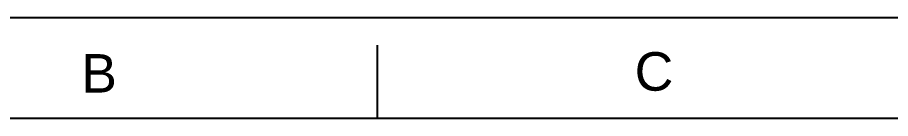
# Model space of a CAD drawing. Header units: millimetres. Extents: x 14 to 1202, y 28 to 1708.
# Drawn here: x 354 to 700.9, y 1668.3 to 1708.3 of the extents above; entities that cross this region are included whole.
import ezdxf

# ---------------------------------------------------------------- set-up
doc = ezdxf.new("R2010")
doc.units = ezdxf.units.MM
doc.layers.add('FORM2', color=7, linetype='Continuous')
doc.styles.get("Standard").update_dxf_attribs({"font": 'arial.ttf'})

msp = doc.modelspace()

# ---------------------------------------------------------------- linework, layer by layer
at = {"layer": 'FORM2', "linetype": 'Continuous'}
for p, q in [((13.86, 1708.28), (1201.86, 1708.28)), ((497.06, 1668.28), (497.06, 1697.35)), ((1161.86, 1668.28), (53.86, 1668.28))]:
    msp.add_line(p, q, dxfattribs=at)

# ---------------------------------------------------------------- texts
at = {"layer": 'FORM2', "linetype": 'Continuous', "char_height": 15.25, "attachment_point": 5}
for s, insert in [('B', (386.4, 1686.16)), ('C', (606.9, 1686.81))]:
    msp.add_mtext_dynamic_manual_height_columns(s, width=10, gutter_width=12.5, heights=[0], dxfattribs=dict(at, insert=insert))

doc.saveas('drawing.dxf')
